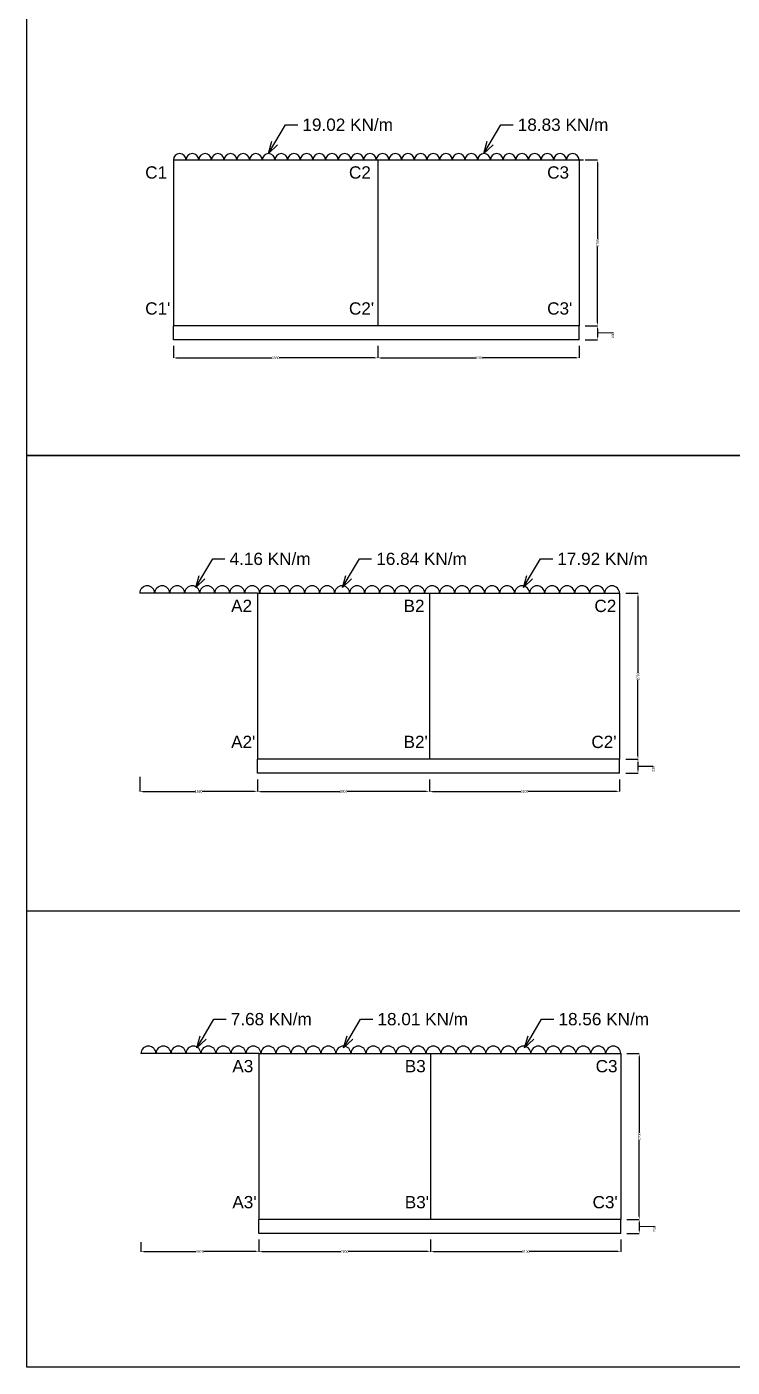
# Model space of a CAD drawing. Header units: millimetres. Extents: x 0 to 1679650, y -107560 to 692040.
# Drawn here: x 0 to 11495, y 52253 to 74082 of the extents above; entities that cross this region are included whole.
import ezdxf
from ezdxf import colors
from ezdxf.entities.mleader import LeaderData, LeaderLine
from ezdxf.math import Vec2, Vec3

# ---------------------------------------------------------------- set-up
doc = ezdxf.new("R2010")
doc.units = ezdxf.units.MM
doc.styles.get("Standard").update_dxf_attribs({"font": 'arial.ttf'})
doc.dimstyles.new('ISO-25', dxfattribs={"dimtxt": 40, "dimasz": 50, "dimexe": 1.25, "dimexo": 100, "dimtad": 0, "dimdec": 0, "dimtxsty": 'Standard', "dimcen": 2.5, "dimadec": 0, "dimazin": 0, "dimtfac": 1, "dimtdec": 0, "dimtmove": 0, "dimatfit": 3, "dimfxl": 1, "dimarcsym": 0})

# ---------------------------------------------------------------- blocks, each defined once
blk = doc.blocks.new('_Open30')
at = {"color": 0, "linetype": 'ByBlock', "lineweight": -2}
for p, q in [((-1, 0.27), (0, 0)), ((0, 0), (-1, -0.27)), ((0, 0), (-1, 0))]:
    blk.add_line(p, q, dxfattribs=at)
blk = doc.blocks.new('*D70')
at = {"color": 0, "lineweight": -2, "transparency": 16777216}
for p, q in [((5720, 68885), (5720, 68689)), ((9000, 68885), (9000, 68689)), ((5770, 68690), (7310, 68690)), ((8950, 68690), (7430, 68690))]:
    blk.add_line(p, q, dxfattribs=at)
at = {"color": 0, "transparency": 16777216}
for points in [[(5770, 68698), (5770, 68682), (5720, 68690)], [(8950, 68698), (8950, 68682), (9000, 68690)]]:
    blk.add_solid(points, dxfattribs=at)
at = {"layer": 'Defpoints', "color": 0, "transparency": 16777216}
for p in [(5720, 68985), (9000, 68985), (5720, 68690)]:
    blk.add_point(p, dxfattribs=at)
at = {"color": 0, "transparency": 16777216, "insert": (7370, 68690), "char_height": 40, "attachment_point": 5}
blk.add_mtext('3280', dxfattribs=at)
blk = doc.blocks.new('*D73')
at = {"color": 0, "lineweight": -2, "transparency": 16777216}
for p, q in [((2390, 68885), (2390, 68689)), ((5720, 68885), (5720, 68689)), ((2440, 68690), (3995, 68690)), ((5670, 68690), (4115, 68690))]:
    blk.add_line(p, q, dxfattribs=at)
at = {"color": 0, "transparency": 16777216}
for points in [[(2440, 68698), (2440, 68682), (2390, 68690)], [(5670, 68698), (5670, 68682), (5720, 68690)]]:
    blk.add_solid(points, dxfattribs=at)
at = {"layer": 'Defpoints', "color": 0, "transparency": 16777216}
for p in [(2390, 68985), (5720, 68985), (2390, 68690)]:
    blk.add_point(p, dxfattribs=at)
at = {"color": 0, "transparency": 16777216, "insert": (4055, 68690), "char_height": 40, "attachment_point": 5}
blk.add_mtext('3330', dxfattribs=at)
blk = doc.blocks.new('*D71')
at = {"color": 0, "lineweight": -2, "transparency": 16777216}
for p, q in [((9100, 71915), (9301, 71915)), ((9300, 71865), (9300, 70626)), ((9300, 69265), (9300, 70504)), ((9100, 69215), (9301, 69215))]:
    blk.add_line(p, q, dxfattribs=at)
at = {"color": 0, "transparency": 16777216}
for points in [[(9292, 71865), (9308, 71865), (9300, 71915)], [(9292, 69265), (9308, 69265), (9300, 69215)]]:
    blk.add_solid(points, dxfattribs=at)
at = {"layer": 'Defpoints', "color": 0, "transparency": 16777216}
for p in [(9000, 71915), (9000, 69215), (9300, 69215)]:
    blk.add_point(p, dxfattribs=at)
at = {"color": 0, "transparency": 16777216, "insert": (9300, 70565), "char_height": 40, "attachment_point": 5, "rotation": 90}
blk.add_mtext('2700', dxfattribs=at)
blk = doc.blocks.new('*D72')
at = {"color": 0, "lineweight": -2, "transparency": 16777216}
for p, q in [((9100, 69215), (9301, 69215)), ((9100, 68985), (9301, 68985)), ((9300, 69165), (9300, 69035)), ((9300, 69100), (9550, 69102)), ((9550, 69102), (9550, 69101))]:
    blk.add_line(p, q, dxfattribs=at)
at = {"color": 0, "transparency": 16777216}
for points in [[(9292, 69165), (9308, 69165), (9300, 69215)], [(9292, 69035), (9308, 69035), (9300, 68985)]]:
    blk.add_solid(points, dxfattribs=at)
at = {"layer": 'Defpoints', "color": 0, "transparency": 16777216}
for p in [(9000, 69215), (9000, 68985), (9300, 68985)]:
    blk.add_point(p, dxfattribs=at)
at = {"color": 0, "transparency": 16777216, "insert": (9550, 69056), "char_height": 40, "attachment_point": 5, "rotation": 90}
blk.add_mtext('230', dxfattribs=at)
blk = doc.blocks.new('*D80')
at = {"color": 0, "lineweight": -2, "transparency": 16777216}
for p, q in [((6560, 61826), (6560, 61630)), ((9660, 61826), (9660, 61630)), ((6610, 61631), (8050, 61631)), ((9610, 61631), (8170, 61631))]:
    blk.add_line(p, q, dxfattribs=at)
at = {"color": 0, "transparency": 16777216}
for points in [[(6610, 61639), (6610, 61623), (6560, 61631)], [(9610, 61639), (9610, 61623), (9660, 61631)]]:
    blk.add_solid(points, dxfattribs=at)
at = {"layer": 'Defpoints', "color": 0, "transparency": 16777216}
for p in [(6560, 61926), (9660, 61926), (6560, 61631)]:
    blk.add_point(p, dxfattribs=at)
at = {"color": 0, "transparency": 16777216, "insert": (8110, 61631), "char_height": 40, "attachment_point": 5}
blk.add_mtext('3100', dxfattribs=at)
blk = doc.blocks.new('*D81')
at = {"color": 0, "lineweight": -2, "transparency": 16777216}
for p, q in [((3760, 61826), (3760, 61630)), ((6560, 61826), (6560, 61630)), ((3810, 61631), (5099, 61631)), ((6510, 61631), (5221, 61631))]:
    blk.add_line(p, q, dxfattribs=at)
at = {"color": 0, "transparency": 16777216}
for points in [[(3810, 61639), (3810, 61623), (3760, 61631)], [(6510, 61639), (6510, 61623), (6560, 61631)]]:
    blk.add_solid(points, dxfattribs=at)
at = {"layer": 'Defpoints', "color": 0, "transparency": 16777216}
for p in [(3760, 61926), (6560, 61926), (3760, 61631)]:
    blk.add_point(p, dxfattribs=at)
at = {"color": 0, "transparency": 16777216, "insert": (5160, 61631), "char_height": 40, "attachment_point": 5}
blk.add_mtext('2800', dxfattribs=at)
blk = doc.blocks.new('*D82')
at = {"color": 0, "lineweight": -2, "transparency": 16777216}
for p, q in [((1840, 61866), (1840, 61630)), ((3760, 61826), (3760, 61630)), ((1890, 61631), (2742, 61631)), ((3710, 61631), (2858, 61631))]:
    blk.add_line(p, q, dxfattribs=at)
at = {"color": 0, "transparency": 16777216}
for points in [[(1890, 61639), (1890, 61623), (1840, 61631)], [(3710, 61639), (3710, 61623), (3760, 61631)]]:
    blk.add_solid(points, dxfattribs=at)
at = {"layer": 'Defpoints', "color": 0, "transparency": 16777216}
for p in [(1840, 61966), (3760, 61926), (1840, 61631)]:
    blk.add_point(p, dxfattribs=at)
at = {"color": 0, "transparency": 16777216, "insert": (2800, 61631), "char_height": 40, "attachment_point": 5}
blk.add_mtext('1920', dxfattribs=at)
blk = doc.blocks.new('*D78')
at = {"color": 0, "lineweight": -2, "transparency": 16777216}
for p, q in [((9760, 64856), (9961, 64856)), ((9960, 64806), (9960, 63567)), ((9960, 62206), (9960, 63445)), ((9760, 62156), (9961, 62156))]:
    blk.add_line(p, q, dxfattribs=at)
at = {"color": 0, "transparency": 16777216}
for points in [[(9952, 64806), (9968, 64806), (9960, 64856)], [(9952, 62206), (9968, 62206), (9960, 62156)]]:
    blk.add_solid(points, dxfattribs=at)
at = {"layer": 'Defpoints', "color": 0, "transparency": 16777216}
for p in [(9660, 64856), (9660, 62156), (9960, 62156)]:
    blk.add_point(p, dxfattribs=at)
at = {"color": 0, "transparency": 16777216, "insert": (9960, 63506), "char_height": 40, "attachment_point": 5, "rotation": 90}
blk.add_mtext('2700', dxfattribs=at)
blk = doc.blocks.new('*D79')
at = {"color": 0, "lineweight": -2, "transparency": 16777216}
for p, q in [((9760, 62156), (9961, 62156)), ((9960, 62106), (9960, 61976)), ((9960, 62041), (10210, 62043)), ((10210, 62043), (10210, 62042)), ((9760, 61926), (9961, 61926))]:
    blk.add_line(p, q, dxfattribs=at)
at = {"color": 0, "transparency": 16777216}
for points in [[(9952, 62106), (9968, 62106), (9960, 62156)], [(9952, 61976), (9968, 61976), (9960, 61926)]]:
    blk.add_solid(points, dxfattribs=at)
at = {"layer": 'Defpoints', "color": 0, "transparency": 16777216}
for p in [(9660, 62156), (9660, 61926), (9960, 61926)]:
    blk.add_point(p, dxfattribs=at)
at = {"color": 0, "transparency": 16777216, "insert": (10210, 61997), "char_height": 40, "attachment_point": 5, "rotation": 90}
blk.add_mtext('230', dxfattribs=at)
blk = doc.blocks.new('*D87')
at = {"color": 0, "lineweight": -2, "transparency": 16777216}
for p, q in [((6580, 54330), (6580, 54134)), ((9680, 54330), (9680, 54134)), ((6630, 54135), (8070, 54135)), ((9630, 54135), (8190, 54135))]:
    blk.add_line(p, q, dxfattribs=at)
at = {"color": 0, "transparency": 16777216}
for points in [[(6630, 54143), (6630, 54127), (6580, 54135)], [(9630, 54143), (9630, 54127), (9680, 54135)]]:
    blk.add_solid(points, dxfattribs=at)
at = {"layer": 'Defpoints', "color": 0, "transparency": 16777216}
for p in [(6580, 54430), (9680, 54430), (6580, 54135)]:
    blk.add_point(p, dxfattribs=at)
at = {"color": 0, "transparency": 16777216, "insert": (8130, 54135), "char_height": 40, "attachment_point": 5}
blk.add_mtext('3100', dxfattribs=at)
blk = doc.blocks.new('*D88')
at = {"color": 0, "lineweight": -2, "transparency": 16777216}
for p, q in [((3780, 54330), (3780, 54134)), ((6580, 54330), (6580, 54134)), ((3830, 54135), (5119, 54135)), ((6530, 54135), (5241, 54135))]:
    blk.add_line(p, q, dxfattribs=at)
at = {"color": 0, "transparency": 16777216}
for points in [[(3830, 54143), (3830, 54127), (3780, 54135)], [(6530, 54143), (6530, 54127), (6580, 54135)]]:
    blk.add_solid(points, dxfattribs=at)
at = {"layer": 'Defpoints', "color": 0, "transparency": 16777216}
for p in [(3780, 54430), (6580, 54430), (3780, 54135)]:
    blk.add_point(p, dxfattribs=at)
at = {"color": 0, "transparency": 16777216, "insert": (5180, 54135), "char_height": 40, "attachment_point": 5}
blk.add_mtext('2800', dxfattribs=at)
blk = doc.blocks.new('*D89')
at = {"color": 0, "lineweight": -2, "transparency": 16777216}
for p, q in [((1860, 54290), (1860, 54134)), ((3780, 54330), (3780, 54134)), ((1910, 54135), (2762, 54135)), ((3730, 54135), (2878, 54135))]:
    blk.add_line(p, q, dxfattribs=at)
at = {"color": 0, "transparency": 16777216}
for points in [[(1910, 54143), (1910, 54127), (1860, 54135)], [(3730, 54143), (3730, 54127), (3780, 54135)]]:
    blk.add_solid(points, dxfattribs=at)
at = {"layer": 'Defpoints', "color": 0, "transparency": 16777216}
for p in [(1860, 54390), (3780, 54430), (1860, 54135)]:
    blk.add_point(p, dxfattribs=at)
at = {"color": 0, "transparency": 16777216, "insert": (2820, 54135), "char_height": 40, "attachment_point": 5}
blk.add_mtext('1920', dxfattribs=at)
blk = doc.blocks.new('*D90')
at = {"color": 0, "lineweight": -2, "transparency": 16777216}
for p, q in [((9780, 57360), (9981, 57360)), ((9980, 57310), (9980, 56071)), ((9980, 54710), (9980, 55949)), ((9780, 54660), (9981, 54660))]:
    blk.add_line(p, q, dxfattribs=at)
at = {"color": 0, "transparency": 16777216}
for points in [[(9972, 57310), (9988, 57310), (9980, 57360)], [(9972, 54710), (9988, 54710), (9980, 54660)]]:
    blk.add_solid(points, dxfattribs=at)
at = {"layer": 'Defpoints', "color": 0, "transparency": 16777216}
for p in [(9680, 57360), (9680, 54660), (9980, 54660)]:
    blk.add_point(p, dxfattribs=at)
at = {"color": 0, "transparency": 16777216, "insert": (9980, 56010), "char_height": 40, "attachment_point": 5, "rotation": 90}
blk.add_mtext('2700', dxfattribs=at)
blk = doc.blocks.new('*D91')
at = {"color": 0, "lineweight": -2, "transparency": 16777216}
for p, q in [((9780, 54660), (9981, 54660)), ((9980, 54610), (9980, 54480)), ((9780, 54430), (9981, 54430)), ((9980, 54545), (10230, 54547)), ((10230, 54547), (10230, 54546))]:
    blk.add_line(p, q, dxfattribs=at)
at = {"color": 0, "transparency": 16777216}
for points in [[(9972, 54610), (9988, 54610), (9980, 54660)], [(9972, 54480), (9988, 54480), (9980, 54430)]]:
    blk.add_solid(points, dxfattribs=at)
at = {"layer": 'Defpoints', "color": 0, "transparency": 16777216}
for p in [(9680, 54660), (9680, 54430), (9980, 54430)]:
    blk.add_point(p, dxfattribs=at)
at = {"color": 0, "transparency": 16777216, "insert": (10230, 54501), "char_height": 40, "attachment_point": 5, "rotation": 90}
blk.add_mtext('230', dxfattribs=at)

msp = doc.modelspace()

# ---------------------------------------------------------------- linework, layer by layer
for p, q in [((2390, 71915), (9070, 71915)), ((2390, 71915), (2390, 69215)), ((5720, 71915), (5720, 69215)), ((9000, 71915), (9000, 69215)), ((9000, 69215), (2390, 69215)), ((2390, 68985), (2390, 69215)), ((9000, 68985), (9000, 69215)), ((9000, 68985), (2390, 68985)), ((3760, 64856.1), (1840, 64856.1)), ((3760, 64856.1), (9660, 64856.1)), ((3760, 64856.1), (3760, 62156.1)), ((6560, 64856.1), (6560, 62156.1)), ((9660, 64856.1), (9660, 62156.1)), ((9660, 62156.1), (3760, 62156.1)), ((3760, 61926.1), (3760, 62156.1)), ((9660, 61926.1), (9660, 62156.1)), ((9660, 61926.1), (3760, 61926.1)), ((11730, 59677.8), (0, 59677.8)), ((3780, 57360), (1860, 57360)), ((3780, 57360), (9680, 57360)), ((3780, 57360), (3780, 54660)), ((6580, 57360), (6580, 54660)), ((9680, 57360), (9680, 54660)), ((9680, 54660), (3780, 54660)), ((3780, 54430), (3780, 54660)), ((9680, 54430), (9680, 54660)), ((9680, 54430), (3780, 54430))]:
    msp.add_line(p, q)
msp.add_lwpolyline([(11730, 74527.8), (11730, 67102.8), (0, 67102.8), (0, 74527.8)])
msp.add_lwpolyline([(0, 52252.8), (0, 67102.8), (11730, 67102.8), (11730, 52252.8), (0, 52252.8)], close=True)
for centre, radius in [((2493.3, 71915), 103.3), ((2699.8, 71915), 103.3), ((2906.4, 71915), 103.3), ((3113, 71915), 103.3), ((3319.5, 71915), 103.3), ((3526.1, 71915), 103.3), ((3732.7, 71915), 103.3), ((3939.2, 71915), 103.3), ((4145.8, 71915), 103.3), ((4352.3, 71915), 103.3), ((4558.9, 71915), 103.3), ((4765.5, 71915), 103.3), ((4972, 71915), 103.3), ((5178.6, 71915), 103.3), ((5385.2, 71915), 103.3), ((5591.7, 71915), 103.3), ((5798.3, 71915), 103.3), ((6004.8, 71915), 103.3), ((6211.4, 71915), 103.3), ((6418, 71915), 103.3), ((6624.5, 71915), 103.3), ((6831.1, 71915), 103.3), ((7037.7, 71915), 103.3), ((7244.2, 71915), 103.3), ((7450.8, 71915), 103.3), ((7657.3, 71915), 103.3), ((7863.9, 71915), 103.3), ((8070.5, 71915), 103.3), ((8277, 71915), 103.3), ((8483.6, 71915), 103.3), ((8690.2, 71915), 103.3), ((8896.7, 71915), 103.3), ((1962.2, 64856.1), 122.2), ((2206.6, 64856.1), 122.2), ((2450.9, 64856.1), 122.2), ((2695.3, 64856.1), 122.2), ((2939.7, 64856.1), 122.2), ((3184.1, 64856.1), 122.2), ((3428.4, 64856.1), 122.2), ((3672.8, 64856.1), 122.2), ((3917.2, 64856.1), 122.2), ((4161.6, 64856.1), 122.2), ((4405.9, 64856.1), 122.2), ((4650.3, 64856.1), 122.2), ((4894.7, 64856.1), 122.2), ((5139.1, 64856.1), 122.2), ((5383.4, 64856.1), 122.2), ((5627.8, 64856.1), 122.2), ((5872.2, 64856.1), 122.2), ((6116.6, 64856.1), 122.2), ((6360.9, 64856.1), 122.2), ((6605.3, 64856.1), 122.2), ((6849.7, 64856.1), 122.2), ((7094.1, 64856.1), 122.2), ((7338.4, 64856.1), 122.2), ((7582.8, 64856.1), 122.2), ((7827.2, 64856.1), 122.2), ((8071.6, 64856.1), 122.2), ((8315.9, 64856.1), 122.2), ((8560.3, 64856.1), 122.2), ((8804.7, 64856.1), 122.2), ((9049.1, 64856.1), 122.2), ((9293.4, 64856.1), 122.2), ((9537.8, 64856.1), 122.2), ((1982.2, 57360), 122.2), ((2226.6, 57360), 122.2), ((2470.9, 57360), 122.2), ((2715.3, 57360), 122.2), ((2959.7, 57360), 122.2), ((3204.1, 57360), 122.2), ((3448.4, 57360), 122.2), ((3692.8, 57360), 122.2), ((3937.2, 57360), 122.2), ((4181.6, 57360), 122.2), ((4425.9, 57360), 122.2), ((4670.3, 57360), 122.2), ((4914.7, 57360), 122.2), ((5159.1, 57360), 122.2), ((5403.4, 57360), 122.2), ((5647.8, 57360), 122.2), ((5892.2, 57360), 122.2), ((6136.6, 57360), 122.2), ((6380.9, 57360), 122.2), ((6625.3, 57360), 122.2), ((6869.7, 57360), 122.2), ((7114.1, 57360), 122.2), ((7358.4, 57360), 122.2), ((7602.8, 57360), 122.2), ((7847.2, 57360), 122.2), ((8091.6, 57360), 122.2), ((8335.9, 57360), 122.2), ((8580.3, 57360), 122.2), ((8824.7, 57360), 122.2), ((9069.1, 57360), 122.2), ((9313.4, 57360), 122.2), ((9557.8, 57360), 122.2)]:
    msp.add_arc(centre, radius, 0, 180)

# ---------------------------------------------------------------- texts
for s, p in [('C1', (1930, 71610)), ('C2', (5250, 71610)), ('C3', (8480, 71610)), ("C1'", (1930, 69395)), ("C2'", (5250, 69395)), ("C3'", (8480, 69395)), ('A2', (3330, 64551.1)), ('B2', (6140, 64551.1)), ('C2', (9250, 64551.1)), ("A2'", (3330, 62336.1)), ("B2'", (6140, 62336.1)), ("C2'", (9200, 62336.1)), ('A3', (3350, 57055)), ('B3', (6160, 57055)), ('C3', (9270, 57055)), ("A3'", (3350, 54840)), ("B3'", (6160, 54840)), ("C3'", (9220, 54840))]:
    msp.add_text(s, height=200, rotation=0.17556).set_placement(p)

# ---------------------------------------------------------------- dimensions: what is measured, and where the dimension line sits
for base, p1, p2, picture, middle in [((9300, 69215), (9000, 71915), (9000, 69215), '*D71', (9300, 70565)), ((9960, 62156.1), (9660, 64856.1), (9660, 62156.1), '*D78', (9960, 63506.1)), ((9980, 54660), (9680, 57360), (9680, 54660), '*D90', (9980, 56010))]:
    dim = msp.add_linear_dim(base=base, p1=p1, p2=p2, angle=90, dimstyle='ISO-25')
    dim.commit()
    dim.dimension.update_dxf_attribs({"geometry": picture, "text_midpoint": middle})
for base, p1, p2, picture, middle in [((9300, 68985), (9000, 69215), (9000, 68985), '*D72', (9550, 69100)), ((9960, 61926.1), (9660, 62156.1), (9660, 61926.1), '*D79', (10210, 62041.1)), ((9980, 54430), (9680, 54660), (9680, 54430), '*D91', (10230, 54545))]:
    dim = msp.add_linear_dim(base=base, p1=p1, p2=p2, angle=90, dimstyle='ISO-25', override={"dimtmove": 1})
    dim.commit()
    dim.dimension.update_dxf_attribs({"geometry": picture, "text_midpoint": middle, "dimtype": 160})
for base, p1, p2, picture, middle in [((2390, 68690), (5720, 68985), (2390, 68985), '*D73', (4055, 68690)), ((1840, 61631.1), (3760, 61926.1), (1840, 61966.1), '*D82', (2800, 61631.1)), ((3760, 61631.1), (6560, 61926.1), (3760, 61926.1), '*D81', (5160, 61631.1)), ((1860, 54135), (3780, 54430), (1860, 54390), '*D89', (2820, 54135)), ((3780, 54135), (6580, 54430), (3780, 54430), '*D88', (5180, 54135)), ((6580, 54135), (9680, 54430), (6580, 54430), '*D87', (8130, 54135))]:
    dim = msp.add_linear_dim(base=base, p1=p1, p2=p2, dimstyle='ISO-25', override={"dimtmove": 1})
    dim.commit()
    dim.dimension.update_dxf_attribs({"geometry": picture, "text_midpoint": middle})
for base, p1, p2, picture, middle in [((5720, 68690), (9000, 68985), (5720, 68985), '*D70', (7370, 68690)), ((6560, 61631.1), (9660, 61926.1), (6560, 61926.1), '*D80', (8110, 61631.1))]:
    dim = msp.add_linear_dim(base=base, p1=p1, p2=p2, dimstyle='ISO-25')
    dim.commit()
    dim.dimension.update_dxf_attribs({"geometry": picture, "text_midpoint": middle, "dimtype": 160})

# ---------------------------------------------------------------- leaders
ml = msp.add_multileader_mtext('Standard')
ml.set_content('19.02 KN/m', color=256)
ml.set_leader_properties()
ml.set_arrow_properties(name='OPEN30')
ml.build(insert=Vec2(0, 0))
ml.multileader.update_dxf_attribs({"text_right_attachment_type": 2, "dogleg_length": 200, "arrow_head_size": 200})
ctx = ml.context
ctx.base_point, ctx.char_height, ctx.arrow_head_size, ctx.landing_gap_size, ctx.plane_origin = Vec3(4416.8, 72486.1), 200, 200, 75, Vec3(3939.6, 72018.3)
ctx.right_attachment = 2
notes = []
notes.append((ctx, [(0, (1, 1, 0), (4216.8, 72486.1), (1, 0), 200, [(0, [(3939.6, 72018.3)], 0, [])])]))
ctx.mtext.insert, ctx.mtext.line_spacing_factor, ctx.mtext.flow_direction = Vec3(4491.8, 72587.8), 1.2, 5
ml = msp.add_multileader_mtext('Standard')
ml.set_content('18.83 KN/m', color=256)
ml.set_leader_properties()
ml.set_arrow_properties(name='OPEN30')
ml.build(insert=Vec2(0, 0))
ml.multileader.update_dxf_attribs({"text_right_attachment_type": 2, "dogleg_length": 200, "arrow_head_size": 200})
ctx = ml.context
ctx.base_point, ctx.char_height, ctx.arrow_head_size, ctx.landing_gap_size, ctx.plane_origin = Vec3(7926.3, 72486.1), 200, 200, 75, Vec3(7449.1, 72018.3)
ctx.right_attachment = 2
notes.append((ctx, [(0, (1, 1, 0), (7726.3, 72486.1), (1, 0), 200, [(0, [(7449.1, 72018.3)], 0, [])])]))
ctx.mtext.insert, ctx.mtext.line_spacing_factor, ctx.mtext.flow_direction = Vec3(8001.3, 72587.9), 1.2, 5
ml = msp.add_multileader_mtext('Standard')
ml.set_content('4.16 KN/m', color=256)
ml.set_leader_properties()
ml.set_arrow_properties(name='OPEN30')
ml.build(insert=Vec2(0, 0))
ml.multileader.update_dxf_attribs({"text_right_attachment_type": 2, "dogleg_length": 200, "arrow_head_size": 200})
ctx = ml.context
ctx.base_point, ctx.char_height, ctx.arrow_head_size, ctx.landing_gap_size, ctx.plane_origin = Vec3(3229.3, 65416.3), 200, 200, 75, Vec3(2752.1, 64948.5)
ctx.right_attachment = 2
notes.append((ctx, [(0, (1, 1, 0), (3029.3, 65416.3), (1, 0), 200, [(0, [(2752.1, 64948.5)], 0, [])])]))
ctx.mtext.insert, ctx.mtext.line_spacing_factor, ctx.mtext.flow_direction = Vec3(3304.3, 65518), 1.2, 5
ml = msp.add_multileader_mtext('Standard')
ml.set_content('16.84 KN/m', color=256)
ml.set_leader_properties()
ml.set_arrow_properties(name='OPEN30')
ml.build(insert=Vec2(0, 0))
ml.multileader.update_dxf_attribs({"text_right_attachment_type": 2, "dogleg_length": 200, "arrow_head_size": 200})
ctx = ml.context
ctx.base_point, ctx.char_height, ctx.arrow_head_size, ctx.landing_gap_size, ctx.plane_origin = Vec3(5620, 65416.1), 200, 200, 75, Vec3(5142.8, 64948.3)
ctx.right_attachment = 2
notes.append((ctx, [(0, (1, 1, 0), (5420, 65416.1), (1, 0), 200, [(0, [(5142.8, 64948.3)], 0, [])])]))
ctx.mtext.insert, ctx.mtext.line_spacing_factor, ctx.mtext.flow_direction = Vec3(5695, 65517.8), 1.2, 5
ml = msp.add_multileader_mtext('Standard')
ml.set_content('17.92 KN/m', color=256)
ml.set_leader_properties()
ml.set_arrow_properties(name='OPEN30')
ml.build(insert=Vec2(0, 0))
ml.multileader.update_dxf_attribs({"text_right_attachment_type": 2, "dogleg_length": 200, "arrow_head_size": 200})
ctx = ml.context
ctx.base_point, ctx.char_height, ctx.arrow_head_size, ctx.landing_gap_size, ctx.plane_origin = Vec3(8570, 65416.1), 200, 200, 75, Vec3(8092.8, 64948.3)
ctx.right_attachment = 2
notes.append((ctx, [(0, (1, 1, 0), (8370, 65416.1), (1, 0), 200, [(0, [(8092.8, 64948.3)], 0, [])])]))
ctx.mtext.insert, ctx.mtext.line_spacing_factor, ctx.mtext.flow_direction = Vec3(8645, 65517.8), 1.2, 5
ml = msp.add_multileader_mtext('Standard')
ml.set_content('7.68 KN/m', color=256)
ml.set_leader_properties()
ml.set_arrow_properties(name='OPEN30')
ml.build(insert=Vec2(0, 0))
ml.multileader.update_dxf_attribs({"text_right_attachment_type": 2, "dogleg_length": 200, "arrow_head_size": 200})
ctx = ml.context
ctx.base_point, ctx.char_height, ctx.arrow_head_size, ctx.landing_gap_size, ctx.plane_origin = Vec3(3249.3, 57920.2), 200, 200, 75, Vec3(2772.1, 57452.4)
ctx.right_attachment = 2
notes.append((ctx, [(0, (1, 1, 0), (3049.3, 57920.2), (1, 0), 200, [(0, [(2772.1, 57452.4)], 0, [])])]))
ctx.mtext.insert, ctx.mtext.line_spacing_factor, ctx.mtext.flow_direction = Vec3(3324.3, 58021.9), 1.2, 5
ml = msp.add_multileader_mtext('Standard')
ml.set_content('18.01 KN/m', color=256)
ml.set_leader_properties()
ml.set_arrow_properties(name='OPEN30')
ml.build(insert=Vec2(0, 0))
ml.multileader.update_dxf_attribs({"text_right_attachment_type": 2, "dogleg_length": 200, "arrow_head_size": 200})
ctx = ml.context
ctx.base_point, ctx.char_height, ctx.arrow_head_size, ctx.landing_gap_size, ctx.plane_origin = Vec3(5640, 57920), 200, 200, 75, Vec3(5162.8, 57452.2)
ctx.right_attachment = 2
notes.append((ctx, [(0, (1, 1, 0), (5440, 57920), (1, 0), 200, [(0, [(5162.8, 57452.2)], 0, [])])]))
ctx.mtext.insert, ctx.mtext.line_spacing_factor, ctx.mtext.flow_direction = Vec3(5715, 58021.7), 1.2, 5
ml = msp.add_multileader_mtext('Standard')
ml.set_content('18.56 KN/m', color=256)
ml.set_leader_properties()
ml.set_arrow_properties(name='OPEN30')
ml.build(insert=Vec2(0, 0))
ml.multileader.update_dxf_attribs({"text_right_attachment_type": 2, "dogleg_length": 200, "arrow_head_size": 200})
ctx = ml.context
ctx.base_point, ctx.char_height, ctx.arrow_head_size, ctx.landing_gap_size, ctx.plane_origin = Vec3(8590, 57920), 200, 200, 75, Vec3(8112.8, 57452.2)
ctx.right_attachment = 2
notes.append((ctx, [(0, (1, 1, 0), (8390, 57920), (1, 0), 200, [(0, [(8112.8, 57452.2)], 0, [])])]))
ctx.mtext.insert, ctx.mtext.line_spacing_factor, ctx.mtext.flow_direction = Vec3(8665, 58021.7), 1.2, 5
for ctx, leaders in notes:
    for number, flags, end, landing, length, lines in leaders:
        leader = LeaderData()
        leader.index, (leader.has_last_leader_line, leader.has_dogleg_vector, leader.attachment_direction) = number, flags
        leader.last_leader_point, leader.dogleg_vector, leader.dogleg_length = Vec3(end), Vec3(landing), length
        for number, points, colour, breaks in lines:
            line = LeaderLine()
            line.index, line.vertices, line.color, line.breaks = number, Vec3.list(points), colors.encode_raw_color(colour), breaks
            leader.lines.append(line)
        ctx.leaders.append(leader)

doc.saveas('drawing.dxf')
